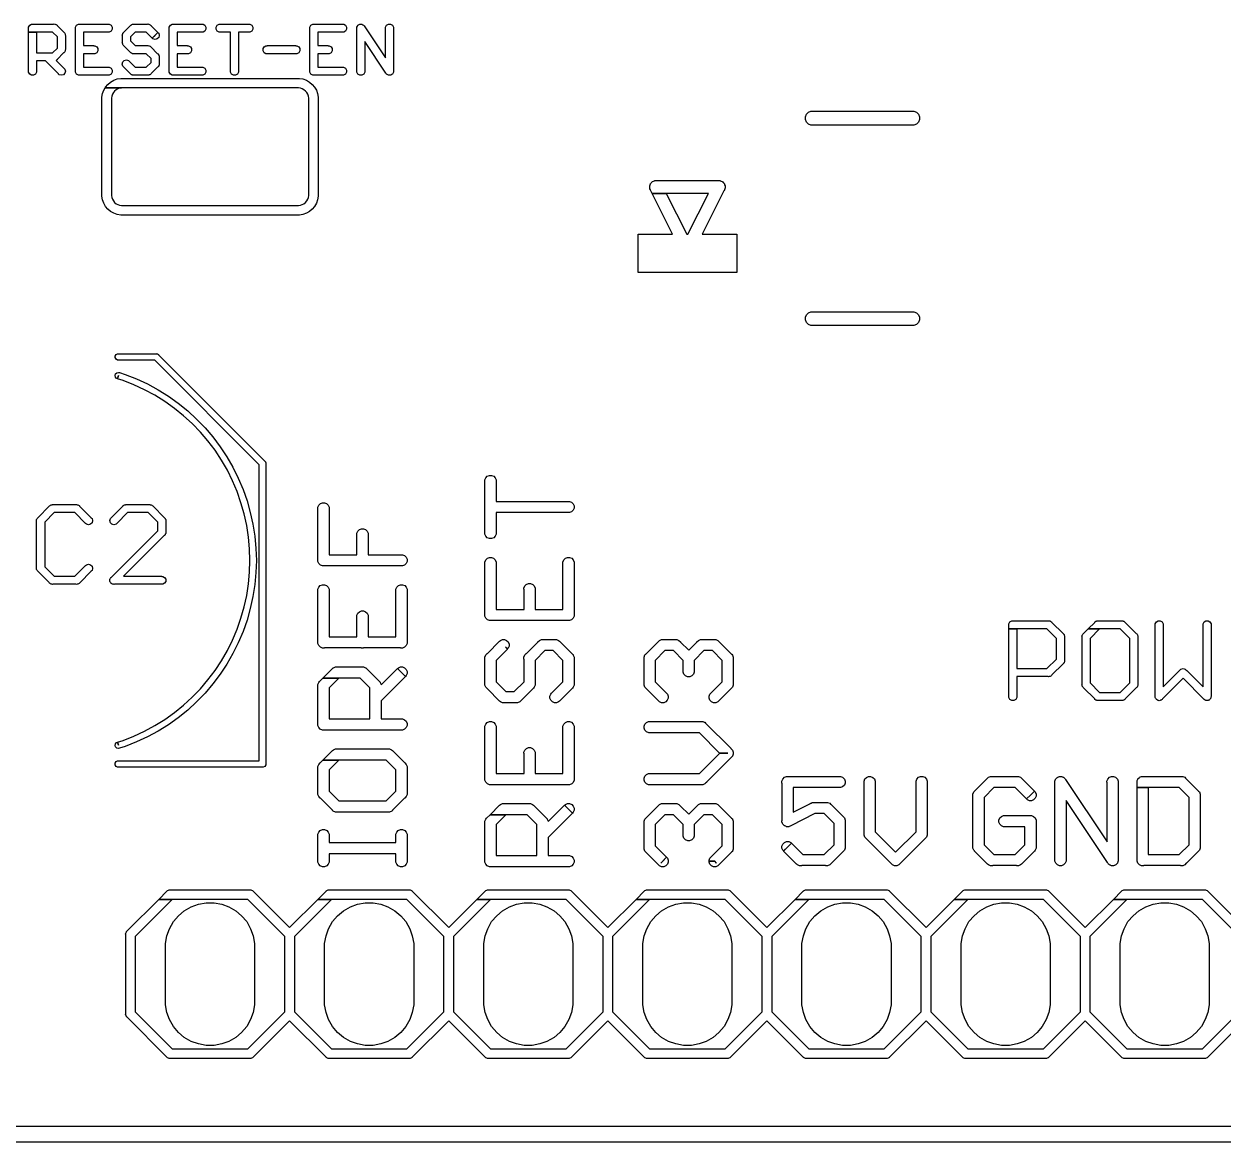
# Model space of a CAD drawing. Extents: x -6 to 103, y 0 to 58.
# Drawn here: x 24.97 to 44.11, y -0.14 to 17.71 of the extents above; entities that cross this region are included whole.
import ezdxf

# ---------------------------------------------------------------- set-up
doc = ezdxf.new("R2010")
doc.units = 0
doc.layers.add('L2D0', color=1, linetype='CONTINUOUS')

msp = doc.modelspace()

# ---------------------------------------------------------------- linework, layer by layer
at = {"layer": 'L2D0'}
for points in [[(25.565, 16.889), (25.532, 16.897), (25.52, 16.909), (25.521, 16.91), (25.311, 17.119), (25.172, 17.119), (25.172, 16.937), (25.154, 16.907), (25.124, 16.891), (25.091, 16.891), (25.062, 16.907), (25.044, 16.937), (25.044, 17.577), (25.172, 17.577), (25.172, 17.247), (25.328, 17.247), (25.337, 17.249), (25.345, 17.247), (25.425, 17.247), (25.502, 17.324), (25.502, 17.501), (25.425, 17.577), (25.044, 17.577), (25.044, 17.658), (25.061, 17.687), (25.09, 17.705), (25.442, 17.705), (25.451, 17.708), (25.461, 17.705), (25.469, 17.705), (25.478, 17.7), (25.483, 17.698), (25.489, 17.693), (25.498, 17.687), (25.502, 17.68), (25.605, 17.578), (25.613, 17.574), (25.617, 17.566), (25.623, 17.56), (25.625, 17.55), (25.629, 17.543), (25.629, 17.534), (25.631, 17.526), (25.63, 17.522), (25.63, 17.302), (25.631, 17.298), (25.629, 17.289), (25.629, 17.281), (25.625, 17.274), (25.623, 17.264), (25.617, 17.258), (25.613, 17.25), (25.603, 17.245), (25.501, 17.143), (25.497, 17.136), (25.489, 17.132), (25.484, 17.127), (25.623, 16.988), (25.631, 16.955), (25.623, 16.921), (25.599, 16.897)], [(25.84, 16.891), (25.809, 16.907), (25.793, 16.938), (25.793, 16.955), (25.792, 16.955), (25.792, 17.641), (25.793, 17.641), (25.793, 17.657), (25.809, 17.687), (25.839, 17.705), (26.331, 17.705), (26.36, 17.687), (26.378, 17.658), (26.378, 17.623), (26.36, 17.594), (26.331, 17.577), (25.92, 17.577), (25.92, 17.362), (26.085, 17.362), (26.085, 17.361), (26.102, 17.361), (26.131, 17.345), (26.149, 17.315), (26.149, 17.28), (26.131, 17.25), (26.102, 17.234), (25.92, 17.234), (25.92, 17.019), (26.314, 17.019), (26.314, 17.018), (26.33, 17.018), (26.36, 17.002), (26.378, 16.972), (26.378, 16.937), (26.36, 16.907), (26.33, 16.891)], [(26.719, 16.889), (26.711, 16.891), (26.703, 16.891), (26.697, 16.894), (26.686, 16.897), (26.679, 16.904), (26.673, 16.907), (26.667, 16.917), (26.56, 17.024), (26.559, 17.023), (26.547, 17.035), (26.539, 17.069), (26.547, 17.102), (26.57, 17.125), (26.605, 17.135), (26.639, 17.125), (26.745, 17.019), (26.922, 17.019), (26.998, 17.095), (26.998, 17.157), (26.922, 17.234), (26.727, 17.234), (26.719, 17.232), (26.711, 17.234), (26.703, 17.234), (26.697, 17.237), (26.686, 17.24), (26.679, 17.247), (26.673, 17.25), (26.667, 17.26), (26.566, 17.361), (26.558, 17.366), (26.555, 17.371), (26.547, 17.379), (26.545, 17.389), (26.541, 17.395), (26.541, 17.404), (26.539, 17.412), (26.541, 17.42), (26.541, 17.518), (26.539, 17.526), (26.541, 17.534), (26.541, 17.544), (26.545, 17.55), (26.547, 17.56), (26.556, 17.569), (26.559, 17.574), (26.566, 17.578), (26.67, 17.682), (26.673, 17.687), (26.678, 17.69), (26.685, 17.697), (26.693, 17.699), (26.702, 17.705), (26.712, 17.705), (26.719, 17.707), (26.726, 17.705), (26.939, 17.705), (26.948, 17.708), (26.957, 17.705), (26.965, 17.705), (26.973, 17.7), (26.982, 17.697), (26.989, 17.69), (26.994, 17.687), (26.997, 17.682), (27.107, 17.572), (27.017, 17.482), (26.922, 17.577), (26.745, 17.577), (26.669, 17.501), (26.669, 17.438), (26.745, 17.362), (26.939, 17.362), (26.948, 17.365), (26.96, 17.361), (26.964, 17.361), (26.97, 17.358), (26.982, 17.354), (26.988, 17.348), (26.994, 17.345), (26.999, 17.337), (27.098, 17.237), (27.11, 17.231), (27.114, 17.223), (27.12, 17.217), (27.122, 17.207), (27.126, 17.2), (27.126, 17.191), (27.128, 17.183), (27.126, 17.175), (27.126, 17.077), (27.128, 17.069), (27.126, 17.06), (27.126, 17.052), (27.123, 17.046), (27.12, 17.035), (27.112, 17.027), (27.11, 17.023), (27.1, 17.017), (27, 16.917), (26.994, 16.907), (26.988, 16.904), (26.981, 16.897), (26.97, 16.894), (26.964, 16.891), (26.956, 16.891), (26.948, 16.889), (26.939, 16.891), (26.727, 16.891)], [(27.337, 16.891), (27.307, 16.907), (27.289, 16.937), (27.289, 17.658), (27.307, 17.687), (27.336, 17.705), (27.828, 17.705), (27.858, 17.687), (27.874, 17.657), (27.874, 17.624), (27.858, 17.595), (27.828, 17.577), (27.417, 17.577), (27.417, 17.362), (27.582, 17.362), (27.582, 17.361), (27.598, 17.361), (27.628, 17.345), (27.646, 17.315), (27.646, 17.28), (27.628, 17.25), (27.598, 17.234), (27.417, 17.234), (27.417, 17.019), (27.811, 17.019), (27.811, 17.018), (27.827, 17.018), (27.858, 17.002), (27.874, 16.971), (27.874, 16.938), (27.858, 16.907), (27.827, 16.891)], [(28.314, 16.891), (28.283, 16.907), (28.267, 16.938), (28.267, 16.955), (28.266, 16.955), (28.266, 17.577), (28.084, 17.577), (28.054, 17.595), (28.038, 17.624), (28.038, 17.657), (28.054, 17.687), (28.084, 17.705), (28.577, 17.705), (28.606, 17.687), (28.623, 17.658), (28.623, 17.623), (28.605, 17.595), (28.577, 17.577), (28.394, 17.577), (28.394, 16.938), (28.378, 16.907), (28.347, 16.891)], [(29.582, 16.891), (29.551, 16.907), (29.535, 16.938), (29.535, 16.955), (29.534, 16.955), (29.534, 17.641), (29.535, 17.641), (29.535, 17.657), (29.551, 17.687), (29.581, 17.705), (30.074, 17.705), (30.103, 17.687), (30.12, 17.658), (30.12, 17.623), (30.102, 17.595), (30.074, 17.577), (29.662, 17.577), (29.662, 17.362), (29.827, 17.362), (29.827, 17.361), (29.844, 17.361), (29.873, 17.345), (29.891, 17.315), (29.891, 17.28), (29.873, 17.25), (29.844, 17.234), (29.662, 17.234), (29.662, 17.019), (30.056, 17.019), (30.056, 17.018), (30.072, 17.018), (30.102, 17.002), (30.12, 16.972), (30.12, 16.937), (30.102, 16.907), (30.072, 16.891)], [(30.791, 16.89), (30.789, 16.891), (30.788, 16.891), (30.757, 16.907), (30.752, 16.918), (30.751, 16.92), (30.748, 16.925), (30.411, 17.43), (30.411, 16.937), (30.393, 16.907), (30.363, 16.891), (30.33, 16.891), (30.301, 16.907), (30.283, 16.937), (30.283, 17.658), (30.292, 17.673), (30.297, 17.685), (30.3, 17.687), (30.329, 17.705), (30.364, 17.705), (30.379, 17.696), (30.389, 17.691), (30.391, 17.688), (30.393, 17.687), (30.399, 17.678), (30.4, 17.676), (30.74, 17.166), (30.74, 17.641), (30.741, 17.641), (30.741, 17.657), (30.757, 17.687), (30.787, 17.705), (30.822, 17.705), (30.852, 17.687), (30.868, 17.657), (30.868, 16.955), (30.869, 16.941), (30.868, 16.939), (30.868, 16.938), (30.852, 16.907), (30.836, 16.899), (30.826, 16.892), (30.823, 16.892), (30.821, 16.891), (30.808, 16.891)], [(27.062, 17.461), (27.029, 17.469), (27.017, 17.481), (27.062, 17.526), (27.062, 17.527), (27.063, 17.527), (27.108, 17.572), (27.12, 17.56), (27.128, 17.526), (27.12, 17.493), (27.096, 17.469)], [(28.833, 17.234), (28.804, 17.25), (28.786, 17.28), (28.786, 17.315), (28.804, 17.345), (28.833, 17.361), (28.85, 17.361), (28.85, 17.362), (29.308, 17.362), (29.308, 17.361), (29.324, 17.361), (29.355, 17.345), (29.371, 17.314), (29.371, 17.281), (29.355, 17.25), (29.324, 17.234)], [(26.514, 14.656), (26.457, 14.666), (26.403, 14.686), (26.353, 14.715), (26.309, 14.752), (26.272, 14.796), (26.243, 14.846), (26.223, 14.9), (26.213, 14.957), (26.213, 16.539), (26.223, 16.596), (26.243, 16.65), (26.265, 16.688), (26.526, 16.688), (26.497, 16.682), (26.467, 16.672), (26.441, 16.657), (26.417, 16.636), (26.396, 16.612), (26.381, 16.586), (26.371, 16.556), (26.365, 16.525), (26.365, 14.969), (26.371, 14.94), (26.381, 14.91), (26.396, 14.884), (26.417, 14.86), (26.441, 14.839), (26.467, 14.824), (26.497, 14.814), (26.528, 14.808), (29.352, 14.808), (29.383, 14.814), (29.413, 14.824), (29.439, 14.839), (29.463, 14.86), (29.484, 14.884), (29.499, 14.91), (29.509, 14.94), (29.515, 14.969), (29.515, 16.525), (29.509, 16.556), (29.499, 16.586), (29.484, 16.612), (29.463, 16.636), (29.439, 16.657), (29.413, 16.672), (29.383, 16.682), (29.354, 16.688), (26.265, 16.688), (26.272, 16.7), (26.309, 16.744), (26.353, 16.781), (26.403, 16.81), (26.457, 16.83), (26.514, 16.84), (29.366, 16.84), (29.423, 16.83), (29.477, 16.81), (29.527, 16.781), (29.571, 16.744), (29.608, 16.7), (29.637, 16.65), (29.657, 16.596), (29.667, 16.539), (29.667, 14.957), (29.657, 14.9), (29.637, 14.846), (29.608, 14.796), (29.571, 14.752), (29.527, 14.715), (29.477, 14.686), (29.423, 14.666), (29.366, 14.656)], [(37.532, 16.095), (37.492, 16.111), (37.46, 16.143), (37.444, 16.183), (37.444, 16.227), (37.46, 16.267), (37.492, 16.299), (37.532, 16.315), (39.176, 16.315), (39.216, 16.299), (39.248, 16.267), (39.264, 16.227), (39.264, 16.183), (39.248, 16.143), (39.216, 16.111), (39.176, 16.095)], [(34.772, 13.741), (34.772, 14.351), (35.323, 14.351), (34.997, 15.003), (35.224, 15.003), (35.55, 14.351), (35.569, 14.351), (35.895, 15.003), (34.997, 15.003), (34.977, 15.044), (34.974, 15.047), (34.97, 15.057), (34.969, 15.06), (34.96, 15.077), (34.96, 15.081), (34.958, 15.085), (34.958, 15.125), (34.965, 15.141), (34.969, 15.156), (34.973, 15.161), (34.974, 15.163), (34.982, 15.171), (34.996, 15.187), (35, 15.189), (35.002, 15.191), (35.019, 15.198), (35.033, 15.205), (35.036, 15.205), (35.04, 15.207), (36.08, 15.207), (36.084, 15.205), (36.087, 15.205), (36.101, 15.198), (36.118, 15.191), (36.12, 15.189), (36.124, 15.187), (36.137, 15.171), (36.146, 15.163), (36.147, 15.161), (36.151, 15.156), (36.155, 15.141), (36.162, 15.125), (36.162, 15.085), (36.16, 15.081), (36.16, 15.077), (36.151, 15.06), (36.15, 15.057), (36.146, 15.047), (36.143, 15.044), (35.796, 14.351), (36.348, 14.351), (36.348, 13.741)], [(37.532, 12.895), (37.492, 12.911), (37.46, 12.943), (37.444, 12.983), (37.444, 13.027), (37.46, 13.067), (37.492, 13.099), (37.532, 13.115), (39.176, 13.115), (39.216, 13.099), (39.248, 13.067), (39.264, 13.027), (39.264, 12.983), (39.248, 12.943), (39.216, 12.911), (39.176, 12.895)], [(26.465, 5.843), (26.439, 5.856), (26.426, 5.882), (26.426, 5.906), (26.439, 5.932), (26.465, 5.945), (28.726, 5.945), (28.726, 10.673), (27.056, 12.343), (26.465, 12.343), (26.439, 12.356), (26.426, 12.382), (26.426, 12.406), (26.439, 12.432), (26.465, 12.445), (27.073, 12.445), (27.077, 12.446), (27.081, 12.445), (27.089, 12.445), (27.096, 12.442), (27.103, 12.44), (27.107, 12.436), (27.115, 12.432), (27.119, 12.424), (28.807, 10.736), (28.815, 10.732), (28.819, 10.724), (28.823, 10.72), (28.825, 10.713), (28.828, 10.706), (28.828, 10.698), (28.829, 10.694), (28.828, 10.69), (28.828, 5.882), (28.815, 5.856), (28.789, 5.843)], [(26.479, 6.142), (26.453, 6.148), (26.433, 6.166), (26.425, 6.192), (26.431, 6.218), (26.449, 6.238), (26.461, 6.242), (26.477, 6.194), (26.462, 6.243), (26.551, 6.271), (26.725, 6.34), (26.895, 6.419), (27.059, 6.507), (27.219, 6.606), (27.371, 6.716), (27.517, 6.833), (27.654, 6.96), (27.785, 7.094), (27.906, 7.237), (28.019, 7.386), (28.123, 7.543), (28.216, 7.705), (28.299, 7.872), (28.371, 8.045), (28.433, 8.222), (28.485, 8.402), (28.525, 8.585), (28.553, 8.77), (28.571, 8.957), (28.577, 9.144), (28.571, 9.331), (28.553, 9.518), (28.525, 9.703), (28.485, 9.886), (28.433, 10.066), (28.371, 10.243), (28.299, 10.416), (28.216, 10.583), (28.123, 10.745), (28.019, 10.902), (27.906, 11.051), (27.785, 11.194), (27.654, 11.328), (27.517, 11.455), (27.371, 11.572), (27.219, 11.682), (27.059, 11.781), (26.895, 11.869), (26.725, 11.948), (26.551, 12.017), (26.462, 12.045), (26.477, 12.094), (26.461, 12.046), (26.449, 12.05), (26.431, 12.07), (26.425, 12.096), (26.433, 12.122), (26.453, 12.14), (26.479, 12.146), (26.492, 12.143), (26.585, 12.113), (26.765, 12.042), (26.941, 11.961), (27.111, 11.869), (27.275, 11.766), (27.433, 11.654), (27.583, 11.533), (27.726, 11.402), (27.861, 11.262), (27.986, 11.115), (28.103, 10.96), (28.209, 10.799), (28.306, 10.631), (28.391, 10.458), (28.467, 10.279), (28.531, 10.096), (28.583, 9.91), (28.625, 9.721), (28.655, 9.53), (28.673, 9.337), (28.679, 9.144), (28.673, 8.951), (28.655, 8.758), (28.625, 8.567), (28.583, 8.378), (28.531, 8.192), (28.467, 8.009), (28.391, 7.83), (28.306, 7.657), (28.209, 7.489), (28.103, 7.328), (27.986, 7.173), (27.861, 7.026), (27.726, 6.886), (27.583, 6.755), (27.433, 6.634), (27.275, 6.522), (27.111, 6.419), (26.941, 6.327), (26.765, 6.246), (26.585, 6.175), (26.492, 6.145)], [(32.401, 9.492), (32.366, 9.507), (32.342, 9.532), (32.328, 9.565), (32.328, 9.582), (32.329, 9.582), (32.329, 9.978), (32.328, 9.98), (32.328, 10.014), (32.329, 10.016), (32.329, 10.412), (32.328, 10.412), (32.328, 10.429), (32.342, 10.462), (32.366, 10.487), (32.401, 10.502), (32.434, 10.502), (32.469, 10.487), (32.493, 10.462), (32.507, 10.429), (32.507, 10.086), (33.663, 10.086), (33.663, 10.087), (33.68, 10.087), (33.712, 10.073), (33.739, 10.046), (33.753, 10.014), (33.753, 9.98), (33.739, 9.948), (33.711, 9.92), (33.679, 9.908), (32.507, 9.908), (32.507, 9.565), (32.493, 9.532), (32.469, 9.507), (32.434, 9.492)], [(25.427, 8.761), (25.418, 8.763), (25.41, 8.763), (25.403, 8.767), (25.393, 8.769), (25.387, 8.775), (25.379, 8.779), (25.373, 8.791), (25.197, 8.966), (25.189, 8.971), (25.186, 8.976), (25.178, 8.984), (25.176, 8.994), (25.172, 9), (25.172, 9.009), (25.17, 9.017), (25.172, 9.025), (25.172, 9.771), (25.17, 9.78), (25.172, 9.788), (25.172, 9.797), (25.176, 9.803), (25.178, 9.813), (25.186, 9.821), (25.189, 9.826), (25.197, 9.831), (25.374, 10.008), (25.379, 10.018), (25.387, 10.022), (25.393, 10.028), (25.403, 10.03), (25.41, 10.034), (25.418, 10.034), (25.427, 10.036), (25.431, 10.035), (25.804, 10.035), (25.808, 10.036), (25.816, 10.034), (25.824, 10.034), (25.83, 10.031), (25.841, 10.028), (25.848, 10.021), (25.854, 10.018), (25.858, 10.01), (26.044, 9.825), (26.056, 9.813), (26.064, 9.78), (26.056, 9.746), (26.032, 9.722), (25.999, 9.714), (25.965, 9.722), (25.953, 9.734), (25.954, 9.735), (25.782, 9.907), (25.453, 9.907), (25.3, 9.754), (25.3, 9.043), (25.453, 8.891), (25.782, 8.891), (25.954, 9.062), (25.953, 9.063), (25.965, 9.075), (25.999, 9.083), (26.032, 9.075), (26.056, 9.051), (26.064, 9.017), (26.056, 8.984), (26.044, 8.972), (25.86, 8.789), (25.854, 8.779), (25.848, 8.776), (25.841, 8.769), (25.83, 8.766), (25.824, 8.763), (25.816, 8.763), (25.808, 8.761), (25.799, 8.763), (25.435, 8.763)], [(26.405, 8.761), (26.397, 8.763), (26.389, 8.763), (26.382, 8.767), (26.372, 8.769), (26.366, 8.775), (26.358, 8.779), (26.354, 8.787), (26.349, 8.792), (26.346, 8.802), (26.342, 8.81), (26.342, 8.816), (26.339, 8.827), (26.342, 8.837), (26.342, 8.843), (26.346, 8.851), (26.349, 8.861), (26.354, 8.866), (26.358, 8.874), (26.366, 8.878), (27.104, 9.615), (27.104, 9.754), (26.951, 9.907), (26.622, 9.907), (26.45, 9.735), (26.451, 9.734), (26.439, 9.722), (26.405, 9.714), (26.372, 9.722), (26.349, 9.745), (26.339, 9.78), (26.349, 9.814), (26.545, 10.01), (26.55, 10.018), (26.557, 10.022), (26.563, 10.028), (26.572, 10.03), (26.579, 10.034), (26.588, 10.034), (26.596, 10.036), (26.6, 10.035), (26.973, 10.035), (26.977, 10.036), (26.985, 10.034), (26.994, 10.034), (27.001, 10.03), (27.011, 10.028), (27.017, 10.022), (27.025, 10.018), (27.03, 10.008), (27.209, 9.829), (27.214, 9.826), (27.217, 9.821), (27.224, 9.814), (27.226, 9.806), (27.232, 9.797), (27.232, 9.787), (27.234, 9.78), (27.232, 9.773), (27.232, 9.596), (27.234, 9.589), (27.232, 9.582), (27.232, 9.572), (27.226, 9.563), (27.224, 9.555), (27.217, 9.548), (27.214, 9.543), (27.209, 9.54), (26.559, 8.891), (27.168, 8.891), (27.168, 8.89), (27.184, 8.89), (27.214, 8.874), (27.232, 8.844), (27.232, 8.809), (27.214, 8.779), (27.184, 8.763), (26.413, 8.763)], [(29.734, 9.056), (29.701, 9.07), (29.675, 9.096), (29.661, 9.128), (29.661, 9.162), (29.662, 9.164), (29.662, 9.976), (29.661, 9.976), (29.661, 9.993), (29.675, 10.025), (29.701, 10.051), (29.734, 10.065), (29.767, 10.065), (29.8, 10.051), (29.826, 10.025), (29.84, 9.993), (29.84, 9.234), (30.285, 9.234), (30.285, 9.56), (30.284, 9.56), (30.284, 9.577), (30.298, 9.61), (30.324, 9.636), (30.357, 9.65), (30.39, 9.65), (30.423, 9.636), (30.449, 9.61), (30.463, 9.577), (30.463, 9.234), (30.996, 9.234), (30.996, 9.235), (31.013, 9.235), (31.045, 9.221), (31.072, 9.194), (31.086, 9.162), (31.086, 9.128), (31.071, 9.094), (31.046, 9.07), (31.013, 9.056)], [(32.403, 8.183), (32.367, 8.196), (32.342, 8.222), (32.328, 8.255), (32.328, 8.289), (32.329, 8.291), (32.329, 9.103), (32.328, 9.103), (32.328, 9.119), (32.342, 9.152), (32.368, 9.178), (32.401, 9.192), (32.434, 9.192), (32.467, 9.178), (32.493, 9.152), (32.507, 9.119), (32.507, 8.361), (32.952, 8.361), (32.952, 8.687), (32.951, 8.687), (32.951, 8.704), (32.965, 8.737), (32.989, 8.762), (33.024, 8.777), (33.057, 8.777), (33.092, 8.762), (33.116, 8.737), (33.13, 8.704), (33.13, 8.361), (33.574, 8.361), (33.574, 9.119), (33.588, 9.152), (33.614, 9.178), (33.646, 9.192), (33.68, 9.192), (33.713, 9.178), (33.738, 9.154), (33.753, 9.119), (33.753, 9.103), (33.752, 9.103), (33.752, 8.291), (33.753, 8.289), (33.753, 8.255), (33.739, 8.223), (33.711, 8.195), (33.679, 8.183)], [(29.734, 7.746), (29.701, 7.76), (29.675, 7.786), (29.661, 7.819), (29.661, 7.852), (29.662, 7.854), (29.662, 8.666), (29.661, 8.666), (29.661, 8.683), (29.675, 8.716), (29.7, 8.742), (29.736, 8.755), (29.765, 8.755), (29.801, 8.742), (29.826, 8.716), (29.84, 8.683), (29.84, 7.925), (30.285, 7.925), (30.285, 8.251), (30.284, 8.251), (30.284, 8.268), (30.298, 8.3), (30.324, 8.326), (30.357, 8.34), (30.39, 8.34), (30.423, 8.326), (30.449, 8.3), (30.463, 8.268), (30.463, 7.925), (30.907, 7.925), (30.907, 8.683), (30.921, 8.716), (30.946, 8.742), (30.982, 8.755), (31.011, 8.755), (31.047, 8.742), (31.072, 8.716), (31.086, 8.683), (31.086, 8.666), (31.085, 8.666), (31.085, 7.854), (31.086, 7.852), (31.086, 7.819), (31.072, 7.786), (31.071, 7.784), (31.046, 7.76), (31.013, 7.746), (30.98, 7.746), (30.978, 7.747), (30.392, 7.747), (30.39, 7.746), (30.357, 7.746), (30.355, 7.747), (29.769, 7.747), (29.767, 7.746)], [(40.738, 6.909), (40.707, 6.925), (40.691, 6.956), (40.691, 6.972), (40.69, 6.972), (40.69, 8.052), (40.818, 8.052), (40.818, 7.418), (41.3, 7.418), (41.453, 7.57), (41.453, 7.9), (41.3, 8.052), (40.69, 8.052), (40.69, 8.116), (40.691, 8.116), (40.691, 8.133), (40.707, 8.164), (40.731, 8.176), (40.737, 8.18), (41.318, 8.18), (41.326, 8.182), (41.334, 8.18), (41.344, 8.18), (41.35, 8.176), (41.36, 8.174), (41.369, 8.165), (41.374, 8.162), (41.379, 8.153), (41.557, 7.976), (41.563, 7.973), (41.567, 7.965), (41.573, 7.96), (41.575, 7.953), (41.581, 7.943), (41.581, 7.933), (41.583, 7.926), (41.581, 7.919), (41.581, 7.551), (41.583, 7.544), (41.581, 7.537), (41.581, 7.527), (41.575, 7.517), (41.573, 7.51), (41.567, 7.504), (41.563, 7.497), (41.557, 7.494), (41.38, 7.318), (41.374, 7.306), (41.366, 7.302), (41.36, 7.296), (41.35, 7.294), (41.343, 7.29), (41.334, 7.29), (41.326, 7.288), (41.318, 7.29), (40.818, 7.29), (40.818, 6.956), (40.802, 6.925), (40.771, 6.909)], [(42.114, 6.906), (42.104, 6.909), (42.098, 6.909), (42.09, 6.913), (42.08, 6.916), (42.075, 6.921), (42.067, 6.925), (42.063, 6.933), (41.886, 7.111), (41.876, 7.117), (41.872, 7.124), (41.866, 7.13), (41.864, 7.139), (41.86, 7.146), (41.86, 7.155), (41.858, 7.163), (41.86, 7.171), (41.86, 7.917), (41.858, 7.926), (41.86, 7.934), (41.86, 7.942), (41.864, 7.949), (41.866, 7.959), (41.872, 7.965), (41.876, 7.973), (41.886, 7.978), (41.96, 8.052), (42.14, 8.052), (41.988, 7.9), (41.988, 7.189), (42.14, 7.036), (42.47, 7.036), (42.622, 7.189), (42.622, 7.9), (42.47, 8.052), (41.96, 8.052), (42.063, 8.155), (42.067, 8.162), (42.072, 8.165), (42.081, 8.174), (42.091, 8.176), (42.097, 8.18), (42.106, 8.18), (42.114, 8.182), (42.122, 8.18), (42.487, 8.18), (42.496, 8.182), (42.504, 8.18), (42.513, 8.18), (42.519, 8.176), (42.529, 8.174), (42.538, 8.165), (42.543, 8.162), (42.547, 8.155), (42.724, 7.978), (42.734, 7.973), (42.738, 7.965), (42.744, 7.959), (42.746, 7.949), (42.75, 7.942), (42.75, 7.934), (42.752, 7.926), (42.75, 7.917), (42.75, 7.171), (42.752, 7.163), (42.75, 7.155), (42.75, 7.146), (42.746, 7.139), (42.744, 7.13), (42.738, 7.124), (42.734, 7.117), (42.724, 7.111), (42.547, 6.933), (42.543, 6.925), (42.535, 6.921), (42.53, 6.916), (42.52, 6.913), (42.512, 6.909), (42.506, 6.909), (42.496, 6.906), (42.489, 6.908), (42.121, 6.908)], [(43.093, 6.905), (43.081, 6.909), (43.077, 6.909), (43.071, 6.912), (43.059, 6.916), (43.053, 6.922), (43.047, 6.925), (43.042, 6.932), (43.037, 6.938), (43.035, 6.945), (43.029, 6.955), (43.029, 6.965), (43.027, 6.972), (43.029, 6.979), (43.029, 8.134), (43.047, 8.164), (43.077, 8.18), (43.11, 8.18), (43.139, 8.164), (43.157, 8.134), (43.157, 7.126), (43.417, 7.387), (43.44, 7.41), (43.474, 7.42), (43.509, 7.41), (43.519, 7.399), (43.52, 7.399), (43.532, 7.387), (43.532, 7.386), (43.792, 7.126), (43.792, 8.134), (43.81, 8.164), (43.839, 8.18), (43.872, 8.18), (43.902, 8.164), (43.92, 8.134), (43.92, 6.979), (43.922, 6.972), (43.919, 6.963), (43.918, 6.954), (43.915, 6.948), (43.912, 6.938), (43.907, 6.933), (43.903, 6.925), (43.895, 6.921), (43.89, 6.916), (43.88, 6.913), (43.872, 6.909), (43.866, 6.909), (43.856, 6.906), (43.845, 6.909), (43.839, 6.909), (43.832, 6.913), (43.821, 6.916), (43.814, 6.923), (43.81, 6.925), (43.805, 6.932), (43.474, 7.264), (43.144, 6.933), (43.139, 6.925), (43.131, 6.921), (43.125, 6.915), (43.115, 6.912), (43.11, 6.909), (43.106, 6.909)], [(32.608, 6.873), (32.576, 6.887), (32.563, 6.9), (32.562, 6.899), (32.367, 7.094), (32.342, 7.12), (32.328, 7.153), (32.328, 7.187), (32.329, 7.189), (32.329, 7.566), (32.328, 7.568), (32.328, 7.602), (32.342, 7.635), (32.348, 7.642), (32.352, 7.646), (32.355, 7.648), (32.366, 7.66), (32.368, 7.661), (32.562, 7.856), (32.563, 7.855), (32.576, 7.868), (32.608, 7.882), (32.642, 7.882), (32.675, 7.868), (32.7, 7.844), (32.715, 7.81), (32.715, 7.776), (32.701, 7.744), (32.691, 7.732), (32.657, 7.761), (32.688, 7.73), (32.507, 7.548), (32.507, 7.207), (32.662, 7.051), (32.796, 7.051), (32.952, 7.207), (32.952, 7.566), (32.951, 7.568), (32.951, 7.602), (32.965, 7.635), (32.971, 7.642), (32.975, 7.646), (32.978, 7.648), (32.989, 7.66), (32.991, 7.661), (33.171, 7.842), (33.172, 7.844), (33.198, 7.868), (33.231, 7.882), (33.473, 7.882), (33.505, 7.868), (33.518, 7.855), (33.519, 7.856), (33.726, 7.648), (33.725, 7.647), (33.728, 7.645), (33.729, 7.646), (33.739, 7.634), (33.753, 7.602), (33.753, 7.568), (33.752, 7.566), (33.752, 7.189), (33.753, 7.187), (33.753, 7.153), (33.739, 7.121), (33.725, 7.107), (33.726, 7.107), (33.519, 6.899), (33.518, 6.9), (33.505, 6.887), (33.473, 6.873), (33.439, 6.873), (33.406, 6.887), (33.38, 6.913), (33.366, 6.946), (33.366, 6.979), (33.38, 7.012), (33.393, 7.025), (33.574, 7.207), (33.574, 7.548), (33.419, 7.704), (33.285, 7.704), (33.13, 7.548), (33.13, 7.153), (33.116, 7.12), (33.104, 7.107), (32.896, 6.899), (32.883, 6.887), (32.85, 6.873)], [(35.148, 6.873), (35.116, 6.887), (35.103, 6.9), (35.102, 6.899), (34.907, 7.094), (34.882, 7.12), (34.868, 7.153), (34.868, 7.187), (34.869, 7.189), (34.869, 7.566), (34.868, 7.568), (34.868, 7.602), (34.882, 7.635), (34.888, 7.642), (34.892, 7.646), (34.895, 7.648), (34.906, 7.66), (34.908, 7.661), (35.102, 7.856), (35.103, 7.855), (35.116, 7.868), (35.148, 7.882), (35.39, 7.882), (35.423, 7.868), (35.449, 7.844), (35.45, 7.842), (35.581, 7.711), (35.711, 7.842), (35.712, 7.844), (35.738, 7.868), (35.771, 7.882), (36.013, 7.882), (36.045, 7.868), (36.058, 7.855), (36.059, 7.856), (36.266, 7.648), (36.265, 7.647), (36.268, 7.645), (36.269, 7.646), (36.279, 7.634), (36.293, 7.602), (36.293, 7.568), (36.292, 7.566), (36.292, 7.189), (36.293, 7.187), (36.293, 7.153), (36.279, 7.121), (36.265, 7.107), (36.266, 7.107), (36.059, 6.899), (36.058, 6.9), (36.045, 6.887), (36.013, 6.873), (35.979, 6.873), (35.946, 6.887), (35.92, 6.913), (35.906, 6.946), (35.906, 6.979), (35.92, 7.012), (35.933, 7.025), (36.114, 7.207), (36.114, 7.548), (35.959, 7.704), (35.825, 7.704), (35.67, 7.548), (35.67, 7.361), (35.656, 7.328), (35.63, 7.302), (35.597, 7.288), (35.564, 7.288), (35.531, 7.302), (35.505, 7.328), (35.491, 7.361), (35.491, 7.378), (35.492, 7.378), (35.492, 7.548), (35.336, 7.704), (35.202, 7.704), (35.047, 7.548), (35.047, 7.207), (35.228, 7.025), (35.241, 7.012), (35.255, 6.979), (35.255, 6.946), (35.24, 6.911), (35.215, 6.887), (35.182, 6.873)], [(29.734, 6.436), (29.699, 6.451), (29.675, 6.476), (29.661, 6.509), (29.661, 6.543), (29.662, 6.545), (29.662, 7.13), (29.661, 7.132), (29.661, 7.165), (29.675, 7.198), (29.688, 7.211), (29.688, 7.212), (29.743, 7.267), (29.995, 7.267), (29.84, 7.112), (29.84, 6.615), (30.492, 6.615), (30.492, 7.112), (30.337, 7.267), (29.743, 7.267), (29.895, 7.419), (29.896, 7.419), (29.907, 7.431), (29.909, 7.432), (29.941, 7.446), (29.975, 7.446), (29.977, 7.445), (30.355, 7.445), (30.357, 7.446), (30.39, 7.446), (30.423, 7.432), (30.425, 7.431), (30.436, 7.419), (30.437, 7.419), (30.644, 7.212), (30.644, 7.211), (30.656, 7.2), (30.657, 7.198), (30.671, 7.165), (30.671, 7.157), (30.933, 7.419), (30.995, 7.356), (30.996, 7.357), (30.934, 7.419), (30.947, 7.432), (30.979, 7.446), (31.013, 7.446), (31.045, 7.432), (31.072, 7.405), (31.086, 7.373), (31.086, 7.339), (31.072, 7.307), (31.059, 7.294), (30.997, 7.356), (30.996, 7.355), (31.059, 7.293), (30.67, 6.904), (30.67, 6.615), (31.013, 6.615), (31.046, 6.601), (31.071, 6.577), (31.086, 6.543), (31.086, 6.509), (31.072, 6.477), (31.045, 6.45), (31.013, 6.436), (30.996, 6.436), (30.996, 6.437), (30.6, 6.437), (30.598, 6.436), (30.564, 6.436), (30.562, 6.437), (29.769, 6.437), (29.767, 6.436)], [(32.401, 5.563), (32.368, 5.577), (32.342, 5.603), (32.328, 5.636), (32.328, 5.669), (32.329, 5.671), (32.329, 6.483), (32.328, 6.483), (32.328, 6.5), (32.342, 6.533), (32.366, 6.558), (32.401, 6.573), (32.434, 6.573), (32.469, 6.558), (32.493, 6.533), (32.507, 6.5), (32.507, 5.742), (32.952, 5.742), (32.952, 6.068), (32.951, 6.068), (32.951, 6.085), (32.965, 6.117), (32.991, 6.143), (33.024, 6.157), (33.057, 6.157), (33.09, 6.143), (33.116, 6.117), (33.13, 6.085), (33.13, 5.742), (33.574, 5.742), (33.574, 6.5), (33.588, 6.533), (33.612, 6.559), (33.647, 6.572), (33.679, 6.572), (33.711, 6.56), (33.739, 6.532), (33.753, 6.5), (33.753, 6.483), (33.752, 6.483), (33.752, 5.671), (33.753, 5.669), (33.753, 5.636), (33.738, 5.601), (33.713, 5.577), (33.68, 5.563), (33.646, 5.563), (33.644, 5.564), (33.059, 5.564), (33.057, 5.563), (33.024, 5.563), (33.022, 5.564), (32.436, 5.564), (32.434, 5.563)], [(34.941, 5.563), (34.908, 5.577), (34.882, 5.603), (34.868, 5.636), (34.868, 5.669), (34.882, 5.702), (34.908, 5.728), (34.941, 5.742), (35.751, 5.742), (36.077, 6.068), (36.075, 6.07), (36.205, 6.07), (36.203, 6.068), (36.204, 6.068), (36.206, 6.07), (36.075, 6.07), (35.751, 6.394), (34.943, 6.394), (34.907, 6.407), (34.882, 6.433), (34.868, 6.466), (34.868, 6.5), (34.882, 6.533), (34.906, 6.558), (34.941, 6.573), (34.958, 6.573), (34.958, 6.572), (35.788, 6.572), (35.788, 6.573), (35.805, 6.573), (35.827, 6.563), (35.836, 6.56), (35.849, 6.549), (35.848, 6.548), (35.85, 6.545), (35.851, 6.546), (36.252, 6.145), (36.254, 6.144), (36.279, 6.118), (36.293, 6.085), (36.293, 6.051), (36.279, 6.018), (36.273, 6.011), (36.269, 6.007), (36.266, 6.005), (36.255, 5.993), (36.253, 5.992), (35.864, 5.603), (35.863, 5.601), (35.851, 5.59), (35.849, 5.587), (35.845, 5.583), (35.838, 5.577), (35.805, 5.563), (35.771, 5.563), (35.769, 5.564), (34.958, 5.564), (34.958, 5.563)], [(29.942, 5.127), (29.907, 5.14), (29.895, 5.153), (29.893, 5.156), (29.701, 5.348), (29.699, 5.349), (29.675, 5.374), (29.661, 5.407), (29.661, 5.44), (29.662, 5.442), (29.662, 5.82), (29.661, 5.822), (29.661, 5.856), (29.675, 5.889), (29.7, 5.915), (29.743, 5.958), (29.995, 5.958), (29.84, 5.802), (29.84, 5.461), (29.995, 5.305), (30.752, 5.305), (30.907, 5.461), (30.907, 5.802), (30.752, 5.958), (29.743, 5.958), (29.895, 6.11), (29.896, 6.109), (29.909, 6.122), (29.941, 6.136), (30.806, 6.136), (30.838, 6.122), (30.851, 6.109), (30.852, 6.11), (31.047, 5.915), (31.072, 5.889), (31.086, 5.856), (31.086, 5.822), (31.085, 5.82), (31.085, 5.442), (31.086, 5.44), (31.086, 5.407), (31.072, 5.374), (31.048, 5.349), (31.046, 5.348), (30.854, 5.156), (30.852, 5.153), (30.84, 5.14), (30.805, 5.127)], [(37.35, 4.271), (37.318, 4.285), (37.305, 4.298), (37.304, 4.298), (37.097, 4.505), (37.159, 4.567), (37.159, 4.568), (37.097, 4.506), (37.084, 4.519), (37.07, 4.551), (37.07, 4.585), (37.084, 4.617), (37.111, 4.644), (37.143, 4.658), (37.177, 4.658), (37.209, 4.644), (37.222, 4.631), (37.16, 4.569), (37.16, 4.568), (37.223, 4.631), (37.404, 4.45), (37.746, 4.45), (37.901, 4.605), (37.901, 4.946), (37.746, 5.102), (37.597, 5.102), (37.209, 4.908), (37.2, 4.903), (37.2, 4.904), (37.185, 4.897), (37.183, 4.897), (37.177, 4.894), (37.158, 4.894), (37.149, 4.893), (37.146, 4.894), (37.143, 4.894), (37.13, 4.9), (37.114, 4.905), (37.111, 4.908), (37.11, 4.908), (37.103, 4.915), (37.088, 4.928), (37.087, 4.93), (37.085, 4.932), (37.079, 4.944), (37.072, 4.959), (37.072, 4.962), (37.07, 4.966), (37.07, 4.983), (37.071, 4.983), (37.07, 4.994), (37.071, 4.997), (37.071, 5.587), (37.07, 5.589), (37.07, 5.623), (37.084, 5.655), (37.111, 5.682), (37.143, 5.696), (37.177, 5.696), (37.179, 5.695), (37.99, 5.695), (37.99, 5.696), (38.007, 5.696), (38.039, 5.682), (38.066, 5.655), (38.08, 5.623), (38.08, 5.589), (38.066, 5.557), (38.038, 5.529), (38.006, 5.517), (37.249, 5.517), (37.249, 5.128), (37.525, 5.266), (37.527, 5.268), (37.535, 5.271), (37.551, 5.279), (37.557, 5.279), (37.559, 5.28), (37.575, 5.28), (37.588, 5.281), (37.591, 5.28), (37.797, 5.28), (37.834, 5.267), (37.844, 5.255), (37.846, 5.254), (37.848, 5.251), (38.066, 5.033), (38.08, 5), (38.08, 4.967), (38.079, 4.965), (38.079, 4.587), (38.08, 4.585), (38.08, 4.551), (38.066, 4.519), (38.052, 4.505), (38.053, 4.505), (37.846, 4.298), (37.845, 4.298), (37.832, 4.285), (37.799, 4.271), (37.766, 4.271), (37.764, 4.272), (37.386, 4.272), (37.384, 4.271)], [(38.868, 4.271), (38.835, 4.285), (38.81, 4.309), (38.809, 4.311), (38.418, 4.701), (38.4, 4.719), (38.394, 4.726), (38.38, 4.759), (38.38, 5.623), (38.394, 5.656), (38.418, 5.681), (38.453, 5.696), (38.486, 5.696), (38.521, 5.681), (38.545, 5.656), (38.559, 5.623), (38.559, 5.606), (38.558, 5.606), (38.558, 4.813), (38.885, 4.487), (39.211, 4.813), (39.211, 5.606), (39.21, 5.606), (39.21, 5.623), (39.224, 5.655), (39.251, 5.682), (39.283, 5.696), (39.317, 5.696), (39.349, 5.682), (39.377, 5.654), (39.389, 5.622), (39.389, 4.76), (39.377, 4.728), (39.362, 4.713), (39.363, 4.713), (38.948, 4.298), (38.947, 4.298), (38.934, 4.285), (38.902, 4.271)], [(40.398, 4.271), (40.366, 4.285), (40.353, 4.298), (40.352, 4.298), (40.145, 4.505), (40.145, 4.506), (40.132, 4.519), (40.118, 4.551), (40.118, 4.585), (40.119, 4.587), (40.119, 5.38), (40.118, 5.382), (40.118, 5.415), (40.132, 5.448), (40.133, 5.45), (40.145, 5.461), (40.145, 5.462), (40.352, 5.669), (40.353, 5.669), (40.364, 5.681), (40.366, 5.682), (40.398, 5.696), (40.432, 5.696), (40.434, 5.695), (40.812, 5.695), (40.814, 5.696), (40.847, 5.696), (40.88, 5.682), (40.882, 5.681), (40.893, 5.669), (40.894, 5.669), (41.101, 5.462), (41.038, 5.399), (41.039, 5.399), (41.101, 5.461), (41.114, 5.448), (41.128, 5.415), (41.128, 5.382), (41.113, 5.347), (41.088, 5.323), (41.055, 5.309), (41.021, 5.309), (40.989, 5.323), (40.976, 5.336), (41.038, 5.398), (41.037, 5.398), (40.975, 5.336), (40.794, 5.517), (40.452, 5.517), (40.297, 5.362), (40.297, 4.605), (40.452, 4.45), (40.794, 4.45), (40.949, 4.605), (40.949, 4.894), (40.606, 4.894), (40.573, 4.908), (40.548, 4.932), (40.533, 4.967), (40.533, 5), (40.548, 5.035), (40.573, 5.059), (40.606, 5.073), (40.623, 5.073), (40.623, 5.072), (41.019, 5.072), (41.021, 5.073), (41.055, 5.073), (41.088, 5.059), (41.113, 5.035), (41.128, 5), (41.128, 4.967), (41.127, 4.965), (41.127, 4.587), (41.128, 4.585), (41.128, 4.551), (41.114, 4.519), (41.1, 4.505), (41.101, 4.505), (40.894, 4.298), (40.893, 4.298), (40.88, 4.285), (40.847, 4.271), (40.814, 4.271), (40.812, 4.272), (40.434, 4.272), (40.432, 4.271)], [(42.348, 4.269), (42.339, 4.271), (42.331, 4.271), (42.32, 4.275), (42.314, 4.277), (42.307, 4.281), (42.298, 4.285), (42.294, 4.289), (42.284, 4.295), (42.278, 4.304), (42.273, 4.309), (42.268, 4.322), (41.606, 5.313), (41.606, 4.361), (41.607, 4.361), (41.607, 4.344), (41.593, 4.311), (41.567, 4.285), (41.534, 4.271), (41.501, 4.271), (41.468, 4.285), (41.442, 4.311), (41.428, 4.344), (41.428, 5.601), (41.427, 5.607), (41.428, 5.612), (41.428, 5.623), (41.432, 5.634), (41.434, 5.641), (41.439, 5.648), (41.442, 5.656), (41.448, 5.662), (41.453, 5.67), (41.46, 5.675), (41.466, 5.681), (41.476, 5.685), (41.483, 5.69), (41.49, 5.691), (41.501, 5.696), (41.534, 5.696), (41.545, 5.691), (41.552, 5.69), (41.559, 5.685), (41.569, 5.681), (41.577, 5.673), (41.581, 5.67), (41.585, 5.665), (41.593, 5.656), (41.598, 5.645), (42.259, 4.654), (42.259, 5.606), (42.258, 5.606), (42.258, 5.623), (42.272, 5.655), (42.299, 5.682), (42.331, 5.696), (42.365, 5.696), (42.397, 5.682), (42.425, 5.654), (42.437, 5.622), (42.437, 4.366), (42.438, 4.36), (42.437, 4.354), (42.437, 4.346), (42.434, 4.338), (42.432, 4.326), (42.427, 4.319), (42.424, 4.31), (42.416, 4.302), (42.411, 4.295), (42.404, 4.29), (42.398, 4.285), (42.388, 4.281), (42.382, 4.277), (42.376, 4.275), (42.365, 4.271), (42.356, 4.271)], [(42.81, 4.271), (42.777, 4.285), (42.751, 4.31), (42.738, 4.346), (42.738, 5.517), (42.916, 5.517), (42.916, 4.45), (43.413, 4.45), (43.569, 4.605), (43.569, 5.362), (43.413, 5.517), (42.738, 5.517), (42.738, 5.623), (42.741, 5.631), (42.75, 5.654), (42.752, 5.656), (42.776, 5.681), (42.778, 5.682), (42.81, 5.696), (42.844, 5.696), (42.846, 5.695), (43.431, 5.695), (43.433, 5.696), (43.467, 5.696), (43.499, 5.682), (43.512, 5.669), (43.512, 5.668), (43.513, 5.669), (43.721, 5.462), (43.72, 5.461), (43.733, 5.448), (43.747, 5.415), (43.747, 4.551), (43.733, 4.518), (43.721, 4.505), (43.708, 4.492), (43.526, 4.311), (43.525, 4.309), (43.5, 4.285), (43.467, 4.271), (43.433, 4.271), (43.431, 4.272), (42.846, 4.272), (42.844, 4.271)], [(32.401, 4.253), (32.366, 4.268), (32.342, 4.293), (32.328, 4.326), (32.328, 4.36), (32.329, 4.362), (32.329, 4.947), (32.328, 4.949), (32.328, 4.983), (32.342, 5.015), (32.355, 5.028), (32.355, 5.029), (32.41, 5.084), (32.662, 5.084), (32.507, 4.929), (32.507, 4.432), (33.159, 4.432), (33.159, 4.929), (33.004, 5.084), (32.41, 5.084), (32.562, 5.236), (32.562, 5.235), (32.576, 5.249), (32.608, 5.263), (32.642, 5.263), (32.644, 5.262), (33.022, 5.262), (33.024, 5.263), (33.057, 5.263), (33.09, 5.249), (33.103, 5.236), (33.103, 5.235), (33.104, 5.236), (33.311, 5.029), (33.311, 5.028), (33.323, 5.017), (33.324, 5.015), (33.338, 4.983), (33.338, 4.974), (33.6, 5.236), (33.662, 5.173), (33.663, 5.174), (33.601, 5.236), (33.614, 5.249), (33.646, 5.263), (33.68, 5.263), (33.715, 5.248), (33.739, 5.223), (33.753, 5.19), (33.753, 5.156), (33.739, 5.124), (33.726, 5.111), (33.664, 5.173), (33.663, 5.172), (33.726, 5.11), (33.337, 4.721), (33.337, 4.432), (33.678, 4.432), (33.714, 4.419), (33.739, 4.393), (33.753, 4.36), (33.753, 4.326), (33.739, 4.293), (33.715, 4.268), (33.68, 4.253), (33.663, 4.253), (33.663, 4.254), (33.267, 4.254), (33.265, 4.253), (33.231, 4.253), (33.229, 4.254), (32.436, 4.254), (32.434, 4.253)], [(35.148, 4.253), (35.113, 4.268), (35.102, 4.28), (35.1, 4.283), (34.882, 4.501), (34.868, 4.534), (34.868, 4.567), (34.869, 4.569), (34.869, 4.947), (34.868, 4.949), (34.868, 4.983), (34.882, 5.015), (34.895, 5.028), (34.895, 5.029), (35.102, 5.236), (35.102, 5.235), (35.116, 5.249), (35.148, 5.263), (35.182, 5.263), (35.184, 5.262), (35.354, 5.262), (35.356, 5.263), (35.39, 5.263), (35.423, 5.249), (35.449, 5.224), (35.581, 5.092), (35.711, 5.222), (35.712, 5.224), (35.738, 5.249), (35.771, 5.263), (35.805, 5.263), (35.807, 5.262), (35.977, 5.262), (35.979, 5.263), (36.013, 5.263), (36.045, 5.249), (36.058, 5.236), (36.058, 5.235), (36.059, 5.236), (36.266, 5.029), (36.266, 5.028), (36.278, 5.017), (36.279, 5.015), (36.293, 4.983), (36.293, 4.949), (36.292, 4.947), (36.292, 4.569), (36.293, 4.567), (36.293, 4.534), (36.279, 4.501), (36.278, 4.499), (36.266, 4.488), (36.061, 4.283), (36.059, 4.28), (36.048, 4.268), (36.013, 4.253), (35.979, 4.253), (35.947, 4.267), (35.92, 4.294), (35.906, 4.326), (35.906, 4.342), (35.994, 4.342), (35.993, 4.341), (36.027, 4.312), (35.996, 4.342), (35.906, 4.342), (35.906, 4.36), (35.92, 4.392), (35.933, 4.405), (35.933, 4.406), (36.114, 4.588), (36.114, 4.929), (35.959, 5.084), (35.825, 5.084), (35.67, 4.929), (35.67, 4.741), (35.656, 4.708), (35.631, 4.682), (35.595, 4.669), (35.566, 4.669), (35.53, 4.682), (35.505, 4.708), (35.491, 4.741), (35.491, 4.758), (35.492, 4.758), (35.492, 4.929), (35.336, 5.084), (35.202, 5.084), (35.047, 4.929), (35.047, 4.588), (35.228, 4.406), (35.134, 4.312), (35.168, 4.341), (35.167, 4.342), (35.165, 4.342), (35.165, 4.343), (35.166, 4.343), (35.228, 4.405), (35.241, 4.392), (35.255, 4.36), (35.255, 4.326), (35.241, 4.294), (35.214, 4.267), (35.182, 4.253)], [(29.734, 4.253), (29.699, 4.268), (29.675, 4.293), (29.661, 4.326), (29.661, 4.343), (29.662, 4.343), (29.662, 4.532), (29.661, 4.534), (29.661, 4.567), (29.662, 4.569), (29.662, 4.758), (29.661, 4.758), (29.661, 4.775), (29.675, 4.808), (29.699, 4.833), (29.734, 4.848), (29.767, 4.848), (29.802, 4.833), (29.826, 4.808), (29.84, 4.775), (29.84, 4.64), (30.907, 4.64), (30.907, 4.775), (30.921, 4.808), (30.945, 4.833), (30.98, 4.848), (31.013, 4.848), (31.048, 4.833), (31.072, 4.808), (31.086, 4.775), (31.086, 4.758), (31.085, 4.758), (31.085, 4.569), (31.086, 4.567), (31.086, 4.534), (31.085, 4.532), (31.085, 4.343), (31.086, 4.343), (31.086, 4.326), (31.072, 4.293), (31.048, 4.268), (31.013, 4.253), (30.98, 4.253), (30.945, 4.268), (30.921, 4.293), (30.907, 4.326), (30.907, 4.462), (29.84, 4.462), (29.84, 4.326), (29.826, 4.293), (29.802, 4.268), (29.767, 4.253)], [(27.876, 1.402), (27.754, 1.425), (27.641, 1.466), (27.529, 1.527), (27.436, 1.61), (27.354, 1.702), (27.293, 1.815), (27.252, 1.927), (27.229, 2.049), (27.229, 3.031), (27.252, 3.153), (27.293, 3.265), (27.354, 3.378), (27.436, 3.47), (27.529, 3.553), (27.641, 3.614), (27.754, 3.655), (27.876, 3.678), (28.004, 3.678), (28.126, 3.655), (28.239, 3.614), (28.351, 3.553), (28.444, 3.47), (28.526, 3.378), (28.587, 3.265), (28.628, 3.153), (28.651, 3.031), (28.651, 2.049), (28.628, 1.927), (28.587, 1.815), (28.526, 1.702), (28.444, 1.61), (28.351, 1.527), (28.239, 1.466), (28.126, 1.425), (28.004, 1.402)], [(30.416, 1.402), (30.294, 1.425), (30.181, 1.466), (30.069, 1.527), (29.976, 1.61), (29.894, 1.702), (29.833, 1.815), (29.792, 1.927), (29.769, 2.049), (29.769, 3.031), (29.792, 3.153), (29.833, 3.265), (29.894, 3.378), (29.976, 3.47), (30.069, 3.553), (30.181, 3.614), (30.294, 3.655), (30.416, 3.678), (30.544, 3.678), (30.666, 3.655), (30.779, 3.614), (30.891, 3.553), (30.984, 3.47), (31.066, 3.378), (31.127, 3.265), (31.168, 3.153), (31.191, 3.031), (31.191, 2.049), (31.168, 1.927), (31.127, 1.815), (31.066, 1.702), (30.984, 1.61), (30.891, 1.527), (30.779, 1.466), (30.666, 1.425), (30.544, 1.402)], [(32.956, 1.402), (32.834, 1.425), (32.721, 1.466), (32.609, 1.527), (32.516, 1.61), (32.434, 1.702), (32.373, 1.815), (32.332, 1.927), (32.309, 2.049), (32.309, 3.031), (32.332, 3.153), (32.373, 3.265), (32.434, 3.378), (32.516, 3.47), (32.609, 3.553), (32.721, 3.614), (32.834, 3.655), (32.956, 3.678), (33.084, 3.678), (33.206, 3.655), (33.319, 3.614), (33.431, 3.553), (33.524, 3.47), (33.606, 3.378), (33.667, 3.265), (33.708, 3.153), (33.731, 3.031), (33.731, 2.049), (33.708, 1.927), (33.667, 1.815), (33.606, 1.702), (33.524, 1.61), (33.431, 1.527), (33.319, 1.466), (33.206, 1.425), (33.084, 1.402)], [(35.496, 1.402), (35.374, 1.425), (35.261, 1.466), (35.149, 1.527), (35.056, 1.61), (34.974, 1.702), (34.913, 1.815), (34.872, 1.927), (34.849, 2.049), (34.849, 3.031), (34.872, 3.153), (34.913, 3.265), (34.974, 3.378), (35.056, 3.47), (35.149, 3.553), (35.261, 3.614), (35.374, 3.655), (35.496, 3.678), (35.624, 3.678), (35.746, 3.655), (35.859, 3.614), (35.971, 3.553), (36.064, 3.47), (36.146, 3.378), (36.207, 3.265), (36.248, 3.153), (36.271, 3.031), (36.271, 2.049), (36.248, 1.927), (36.207, 1.815), (36.146, 1.702), (36.064, 1.61), (35.971, 1.527), (35.859, 1.466), (35.746, 1.425), (35.624, 1.402)], [(38.036, 1.402), (37.914, 1.425), (37.801, 1.466), (37.689, 1.527), (37.596, 1.61), (37.514, 1.702), (37.453, 1.815), (37.412, 1.927), (37.389, 2.049), (37.389, 3.031), (37.412, 3.153), (37.453, 3.265), (37.514, 3.378), (37.596, 3.47), (37.689, 3.553), (37.801, 3.614), (37.914, 3.655), (38.036, 3.678), (38.164, 3.678), (38.286, 3.655), (38.399, 3.614), (38.511, 3.553), (38.604, 3.47), (38.686, 3.378), (38.747, 3.265), (38.788, 3.153), (38.811, 3.031), (38.811, 2.049), (38.788, 1.927), (38.747, 1.815), (38.686, 1.702), (38.604, 1.61), (38.511, 1.527), (38.399, 1.466), (38.286, 1.425), (38.164, 1.402)], [(40.576, 1.402), (40.454, 1.425), (40.341, 1.466), (40.229, 1.527), (40.136, 1.61), (40.054, 1.702), (39.993, 1.815), (39.952, 1.927), (39.929, 2.049), (39.929, 3.031), (39.952, 3.153), (39.993, 3.265), (40.054, 3.378), (40.136, 3.47), (40.229, 3.553), (40.341, 3.614), (40.454, 3.655), (40.576, 3.678), (40.704, 3.678), (40.826, 3.655), (40.939, 3.614), (41.051, 3.553), (41.144, 3.47), (41.226, 3.378), (41.287, 3.265), (41.328, 3.153), (41.351, 3.031), (41.351, 2.049), (41.328, 1.927), (41.287, 1.815), (41.226, 1.702), (41.144, 1.61), (41.051, 1.527), (40.939, 1.466), (40.826, 1.425), (40.704, 1.402)], [(43.116, 1.402), (42.994, 1.425), (42.881, 1.466), (42.769, 1.527), (42.676, 1.61), (42.594, 1.702), (42.533, 1.815), (42.492, 1.927), (42.469, 2.049), (42.469, 3.031), (42.492, 3.153), (42.533, 3.265), (42.594, 3.378), (42.676, 3.47), (42.769, 3.553), (42.881, 3.614), (42.994, 3.655), (43.116, 3.678), (43.244, 3.678), (43.366, 3.655), (43.479, 3.614), (43.591, 3.553), (43.684, 3.47), (43.766, 3.378), (43.827, 3.265), (43.868, 3.153), (43.891, 3.031), (43.891, 2.049), (43.868, 1.927), (43.827, 1.815), (43.766, 1.702), (43.684, 1.61), (43.591, 1.527), (43.479, 1.466), (43.366, 1.425), (43.244, 1.402)]]:
    msp.add_lwpolyline(points, close=True, dxfattribs=at)
for points in [[(44.45, 1.797), (43.869, 1.216), (43.863, 1.208), (43.859, 1.206), (43.857, 1.204), (43.844, 1.199), (43.832, 1.194), (43.829, 1.194), (43.823, 1.192), (43.806, 1.194), (42.554, 1.194), (42.537, 1.192), (42.531, 1.194), (42.528, 1.194), (42.516, 1.199), (42.503, 1.204), (42.501, 1.206), (42.497, 1.208), (42.491, 1.216), (41.91, 1.797), (41.329, 1.216), (41.323, 1.208), (41.319, 1.206), (41.317, 1.204), (41.304, 1.199), (41.292, 1.194), (41.289, 1.194), (41.283, 1.192), (41.266, 1.194), (40.014, 1.194), (39.997, 1.192), (39.991, 1.194), (39.988, 1.194), (39.976, 1.199), (39.963, 1.204), (39.961, 1.206), (39.957, 1.208), (39.951, 1.216), (39.37, 1.797), (38.789, 1.216), (38.783, 1.208), (38.779, 1.206), (38.777, 1.204), (38.764, 1.199), (38.752, 1.194), (38.749, 1.194), (38.743, 1.192), (38.726, 1.194), (37.474, 1.194), (37.457, 1.192), (37.451, 1.194), (37.448, 1.194), (37.436, 1.199), (37.423, 1.204), (37.421, 1.206), (37.417, 1.208), (37.411, 1.216), (36.83, 1.797), (36.249, 1.216), (36.243, 1.208), (36.239, 1.206), (36.237, 1.204), (36.224, 1.199), (36.212, 1.194), (36.209, 1.194), (36.203, 1.192), (36.186, 1.194), (34.934, 1.194), (34.917, 1.192), (34.911, 1.194), (34.908, 1.194), (34.896, 1.199), (34.883, 1.204), (34.881, 1.206), (34.877, 1.208), (34.871, 1.216), (34.29, 1.797), (33.709, 1.216), (33.703, 1.208), (33.699, 1.206), (33.697, 1.204), (33.684, 1.199), (33.672, 1.194), (33.669, 1.194), (33.663, 1.192), (33.646, 1.194), (32.394, 1.194), (32.377, 1.192), (32.371, 1.194), (32.368, 1.194), (32.356, 1.199), (32.343, 1.204), (32.341, 1.206), (32.337, 1.208), (32.331, 1.216), (31.75, 1.797), (31.169, 1.216), (31.163, 1.208), (31.159, 1.206), (31.157, 1.204), (31.144, 1.199), (31.132, 1.194), (31.129, 1.194), (31.123, 1.192), (31.106, 1.194), (29.854, 1.194), (29.837, 1.192), (29.831, 1.194), (29.828, 1.194), (29.816, 1.199), (29.803, 1.204), (29.801, 1.206), (29.797, 1.208), (29.791, 1.216), (29.21, 1.797), (28.629, 1.216), (28.623, 1.208), (28.619, 1.206), (28.617, 1.204), (28.604, 1.199), (28.592, 1.194), (28.589, 1.194), (28.583, 1.192), (28.566, 1.194), (27.314, 1.194), (27.297, 1.192), (27.291, 1.194), (27.288, 1.194), (27.276, 1.199), (27.263, 1.204), (27.261, 1.206), (27.257, 1.208), (27.251, 1.216), (26.616, 1.851), (26.608, 1.857), (26.606, 1.861), (26.604, 1.863), (26.599, 1.876), (26.594, 1.888), (26.594, 1.891), (26.592, 1.897), (26.594, 1.914), (26.594, 3.166), (26.592, 3.183), (26.594, 3.189), (26.594, 3.192), (26.599, 3.204), (26.604, 3.217), (26.606, 3.219), (26.608, 3.223), (26.616, 3.229), (27.121, 3.734), (27.337, 3.734), (26.746, 3.143), (26.746, 1.937), (27.337, 1.346), (28.543, 1.346), (29.134, 1.937), (29.134, 3.143), (28.543, 3.734), (27.121, 3.734), (27.251, 3.864), (27.257, 3.872), (27.261, 3.874), (27.263, 3.876), (27.276, 3.881), (27.288, 3.886), (27.291, 3.886), (27.297, 3.888), (27.314, 3.886), (28.566, 3.886), (28.583, 3.888), (28.589, 3.886), (28.592, 3.886), (28.604, 3.881), (28.617, 3.876), (28.619, 3.874), (28.623, 3.872), (28.629, 3.864), (29.21, 3.283), (29.661, 3.734), (29.877, 3.734), (29.286, 3.143), (29.286, 1.937), (29.877, 1.346), (31.083, 1.346), (31.674, 1.937), (31.674, 3.143), (31.083, 3.734), (29.661, 3.734), (29.791, 3.864), (29.797, 3.872), (29.801, 3.874), (29.803, 3.876), (29.816, 3.881), (29.828, 3.886), (29.831, 3.886), (29.837, 3.888), (29.854, 3.886), (31.106, 3.886), (31.123, 3.888), (31.129, 3.886), (31.132, 3.886), (31.144, 3.881), (31.157, 3.876), (31.159, 3.874), (31.163, 3.872), (31.169, 3.864), (31.75, 3.283), (32.201, 3.734), (32.417, 3.734), (31.826, 3.143), (31.826, 1.937), (32.417, 1.346), (33.623, 1.346), (34.214, 1.937), (34.214, 3.143), (33.623, 3.734), (32.201, 3.734), (32.331, 3.864), (32.337, 3.872), (32.341, 3.874), (32.343, 3.876), (32.356, 3.881), (32.368, 3.886), (32.371, 3.886), (32.377, 3.888), (32.394, 3.886), (33.646, 3.886), (33.663, 3.888), (33.669, 3.886), (33.672, 3.886), (33.684, 3.881), (33.697, 3.876), (33.699, 3.874), (33.703, 3.872), (33.709, 3.864), (34.29, 3.283), (34.741, 3.734), (34.957, 3.734), (34.366, 3.143), (34.366, 1.937), (34.957, 1.346), (36.163, 1.346), (36.754, 1.937), (36.754, 3.143), (36.163, 3.734), (34.741, 3.734), (34.871, 3.864), (34.877, 3.872), (34.881, 3.874), (34.883, 3.876), (34.896, 3.881), (34.908, 3.886), (34.911, 3.886), (34.917, 3.888), (34.934, 3.886), (36.186, 3.886), (36.203, 3.888), (36.209, 3.886), (36.212, 3.886), (36.224, 3.881), (36.237, 3.876), (36.239, 3.874), (36.243, 3.872), (36.249, 3.864), (36.83, 3.283), (37.281, 3.734), (37.497, 3.734), (36.906, 3.143), (36.906, 1.937), (37.497, 1.346), (38.703, 1.346), (39.294, 1.937), (39.294, 3.143), (38.703, 3.734), (37.281, 3.734), (37.411, 3.864), (37.417, 3.872), (37.421, 3.874), (37.423, 3.876), (37.436, 3.881), (37.448, 3.886), (37.451, 3.886), (37.457, 3.888), (37.474, 3.886), (38.726, 3.886), (38.743, 3.888), (38.749, 3.886), (38.752, 3.886), (38.764, 3.881), (38.777, 3.876), (38.779, 3.874), (38.783, 3.872), (38.789, 3.864), (39.37, 3.283), (39.821, 3.734), (40.037, 3.734), (39.446, 3.143), (39.446, 1.937), (40.037, 1.346), (41.243, 1.346), (41.834, 1.937), (41.834, 3.143), (41.243, 3.734), (39.821, 3.734), (39.951, 3.864), (39.957, 3.872), (39.961, 3.874), (39.963, 3.876), (39.976, 3.881), (39.988, 3.886), (39.991, 3.886), (39.997, 3.888), (40.014, 3.886), (41.266, 3.886), (41.283, 3.888), (41.289, 3.886), (41.292, 3.886), (41.304, 3.881), (41.317, 3.876), (41.319, 3.874), (41.323, 3.872), (41.329, 3.864), (41.91, 3.283), (42.361, 3.734), (42.577, 3.734), (41.986, 3.143), (41.986, 1.937), (42.577, 1.346), (43.783, 1.346), (44.374, 1.937)], [(44.374, 3.143), (43.783, 3.734), (42.361, 3.734), (42.491, 3.864), (42.497, 3.872), (42.501, 3.874), (42.503, 3.876), (42.516, 3.881), (42.528, 3.886), (42.531, 3.886), (42.537, 3.888), (42.554, 3.886), (43.806, 3.886), (43.823, 3.888), (43.829, 3.886), (43.832, 3.886), (43.844, 3.881), (43.857, 3.876), (43.859, 3.874), (43.863, 3.872), (43.869, 3.864), (44.45, 3.283)], [(0.999, 0.114), (98.01, 0.114)], [(98.084, -0.14), (0.925, -0.14)]]:
    msp.add_lwpolyline(points, dxfattribs=at)

doc.saveas('drawing.dxf')
